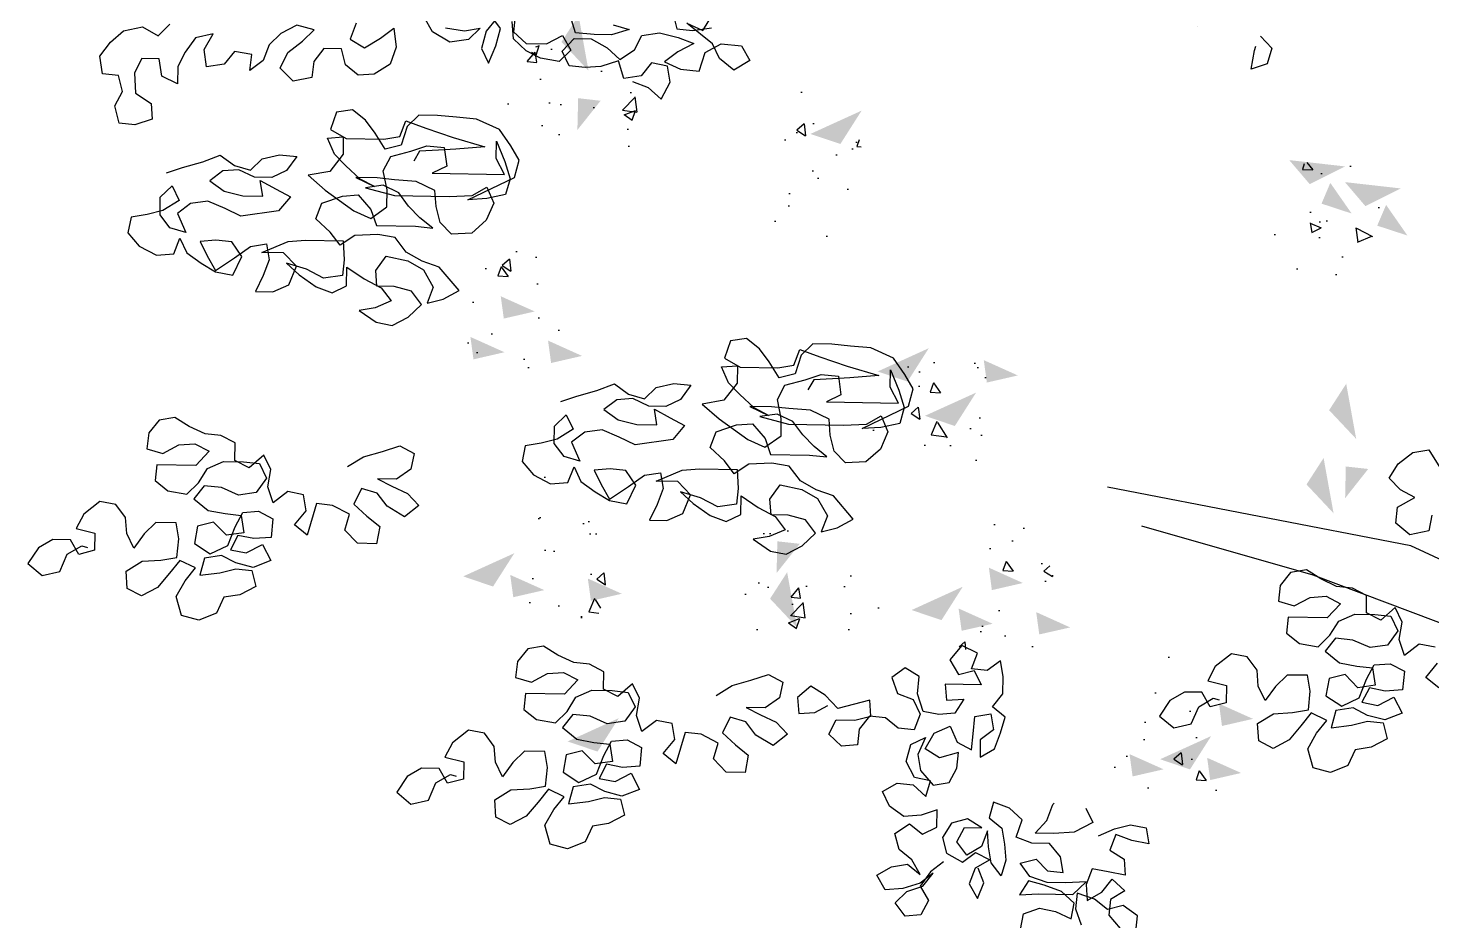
# Model space of a CAD drawing. Header units: metres. Extents: x 37 to 217, y 53 to 242.
# Drawn here: x 84.079 to 85.501, y 56.245 to 57.15 of the extents above; entities that cross this region are included whole.
import ezdxf

# ---------------------------------------------------------------- set-up
doc = ezdxf.new("R2010")
doc.units = ezdxf.units.M
doc.layers.add('DGPRO_Arboles existentes', color=7, linetype='Continuous')

# ---------------------------------------------------------------- blocks, each defined once
blk = doc.blocks.new('Senna corymbosa VISTA 250 gris')
h = blk.add_hatch()
h.set_pattern_fill('AR-CONC', color=252, scale=0.016296, angle=-104.211)
h.set_pattern_definition([(305.78903, (1482.70112, 901.62316), (-0.038607031, -0.110795984), [0.012221841, -0.134440254]), (250.78903, (1482.70112, 901.62316), (0.124375373, -0.008172759), [0.009777473, -0.107552204]), (356.240475, (1482.69791, 901.61393), (0.085768341, -0.118968742), [0.010386967, -0.114256635]), (301.97323, (1482.73272, 901.61516), (-0.068842273, -0.161971692), [0.01833276, -0.20166038]), (352.424666, (1482.72698, 901.60167), (0.116491425, -0.186619215), [0.01558046, -0.17138505]), (246.973194, (1482.73272, 901.61516), (0.116491425, -0.186619214), [0.01466621, -0.161328306]), (276.78903, (1482.72082, 901.60137), (-0.08748143, -0.078187291), [0.012221841, -0.134440254]), (221.78903, (1482.72082, 901.60137), (0.10481892, -0.067446433), [0.009777473, -0.107552204]), (327.240475, (1482.71353, 901.59485), (0.017337491, -0.145633723), [0.010386967, -0.114256635]), (293.28903, (1482.701124, 901.623165), (0.0521011552, -0.0152383306), [0, -0.1062485405, 0, -0.1091817824, 0, -0.107959598]), (263.28903, (1482.701124, 901.623165), (0.051781553, -0.057335834), [0, -0.062249912, 0, -0.103804172, 0, -0.041146866]), (223.28903, (1482.710045, 901.658392), (-0.0249185945, -0.083426213), [0, -0.040739471, 0, -0.12710715, 0, -0.16866141]), (213.28903, (1482.714046, 901.67419), (-0.007516679, -0.096131266), [0, -0.052961312, 0, -0.084412184, 0, -0.119774045])])
edge = h.paths.add_edge_path()
edge.add_spline(control_points=[(2186.5652, 1071.4879), (2186.5586, 1071.5039), (2186.597, 1071.5522), (2186.6392, 1071.6411), (2186.6818, 1071.5651), (2186.6965, 1071.5158), (2186.6788, 1071.4315), (2186.6158, 1071.4594), (2186.5713, 1071.4734), (2186.5652, 1071.4879)], knot_values=[0, 0, 0, 0, 0.08768, 0.181827, 0.244547, 0.317629, 0.40391, 0.455698, 0.535727, 0.535727, 0.535727, 0.535727], degree=3, periodic=0)
h = blk.add_hatch(color=252)
h.dxf.hatch_style = 1
h.paths.add_polyline_path([(2185.9859, 1071.4936), (2185.996, 1071.4376), (2185.9686, 1071.4668)])
h = blk.add_hatch()
h.set_pattern_fill('AR-CONC', color=252, scale=0.016296)
h.set_pattern_definition([(50, (1412.30209, 816.01066), (0.116883202, -0.010225955), [0.012221841, -0.134440254]), (355, (1412.30209, 816.01066), (-0.022610624, 0.122575639), [0.009777473, -0.107552204]), (100.451444, (1412.31183, 816.00981), (0.094272578, 0.112349682), [0.010386967, -0.114256635]), (46.1842, (1412.30209, 816.04325), (0.17391539, -0.026972672), [0.018332762, -0.20166038]), (96.635635, (1412.31658, 816.041), (0.152310533, 0.158740306), [0.01558046, -0.17138505]), (351.184164, (1412.30209, 816.04325), (0.152310533, 0.158740306), [0.01466621, -0.161328306]), (21, (1412.31838, 816.03511), (0.09727071, -0.065609923), [0.012221841, -0.134440254]), (326, (1412.31838, 816.03511), (0.039650152, 0.118168917), [0.009777473, -0.107552204]), (71.451445, (1412.32649, 816.02964), (0.136920861, 0.052558994), [0.010386967, -0.114256635]), (37.5, (1412.302087, 816.010663), (0.0019815443, 0.054247678), [0, -0.1062485405, 0, -0.1091817824, 0, -0.1079595983]), (7.5, (1412.302087, 816.010663), (0.0428692552, 0.064272498), [0, -0.062249912, 0, -0.1038041723, 0, -0.041146866]), (327.5, (1412.265747, 816.010663), (0.0869905748, -0.0036754942), [0, -0.040739471, 0, -0.1271071497, 0, -0.16866141]), (317.5, (1412.24945, 816.01066), (0.095034784, 0.016312896), [0, -0.052961312, 0, -0.084412184, 0, -0.119774045])])
edge = h.paths.add_edge_path()
edge.add_spline(control_points=[(2185.9654, 1071.4783), (2185.9825, 1071.4808), (2186.0199, 1071.4317), (2186.0957, 1071.369), (2186.0116, 1071.3464), (2185.9602, 1071.3442), (2185.8828, 1071.3821), (2185.9253, 1071.4363), (2185.9498, 1071.476), (2185.9654, 1071.4783)], knot_values=[0, 0, 0, 0, 0.08768, 0.181827, 0.244547, 0.317629, 0.40391, 0.455698, 0.535727, 0.535727, 0.535727, 0.535727], degree=3, periodic=0)
h = blk.add_hatch()
h.set_pattern_fill('AR-CONC', color=252, scale=0.016296, angle=-104.211)
h.set_pattern_definition([(305.78903, (1483.51817, 901.26598), (-0.038607031, -0.110795984), [0.012221841, -0.134440254]), (250.78903, (1483.51817, 901.26598), (0.124375373, -0.008172759), [0.009777473, -0.107552204]), (356.240475, (1483.51495, 901.25675), (0.085768341, -0.118968742), [0.010386967, -0.114256635]), (301.97323, (1483.54976, 901.25798), (-0.068842273, -0.161971692), [0.01833276, -0.20166038]), (352.424666, (1483.54402, 901.24448), (0.116491425, -0.186619215), [0.01558046, -0.17138505]), (246.973194, (1483.54976, 901.25798), (0.116491425, -0.186619214), [0.01466621, -0.161328306]), (276.78903, (1483.53786, 901.24419), (-0.08748143, -0.078187291), [0.012221841, -0.134440254]), (221.78903, (1483.53786, 901.24419), (0.10481892, -0.067446433), [0.009777473, -0.107552204]), (327.240475, (1483.53057, 901.23767), (0.017337491, -0.145633723), [0.010386967, -0.114256635]), (293.28903, (1483.518167, 901.265983), (0.0521011552, -0.0152383306), [0, -0.1062485405, 0, -0.1091817824, 0, -0.107959598]), (263.28903, (1483.51817, 901.265983), (0.051781553, -0.057335834), [0, -0.062249912, 0, -0.103804172, 0, -0.041146866]), (223.28903, (1483.52709, 901.30121), (-0.0249185945, -0.083426213), [0, -0.040739471, 0, -0.12710715, 0, -0.16866141]), (213.28903, (1483.53109, 901.31701), (-0.007516679, -0.096131266), [0, -0.052961312, 0, -0.084412184, 0, -0.119774045])])
edge = h.paths.add_edge_path()
edge.add_spline(control_points=[(2186.15, 1071.3064), (2186.1433, 1071.3224), (2186.1818, 1071.3706), (2186.224, 1071.4595), (2186.2666, 1071.3836), (2186.2812, 1071.3343), (2186.2635, 1071.25), (2186.2005, 1071.2779), (2186.156, 1071.2918), (2186.15, 1071.3064)], knot_values=[0, 0, 0, 0, 0.08768, 0.181827, 0.244547, 0.317629, 0.40391, 0.455698, 0.535727, 0.535727, 0.535727, 0.535727], degree=3, periodic=0)
h = blk.add_hatch(color=252)
h.dxf.hatch_style = 1
h.paths.add_polyline_path([(2186.0082, 1071.4072), (2185.9847, 1071.3776), (2185.9855, 1071.4098)])
h = blk.add_hatch(color=252)
h.dxf.hatch_style = 1
h.paths.add_polyline_path([(2186.2207, 1071.3736), (2186.2725, 1071.3972), (2186.251, 1071.3634)])
h = blk.add_hatch()
h.set_pattern_fill('AR-CONC', color=252, scale=0.016296, angle=-73.319)
h.set_pattern_definition([(336.681047, (1445.875, 892.51023), (0.02375496, -0.11489976), [0.012221841, -0.134440254]), (281.681047, (1445.875, 892.51023), (0.110927113, 0.056843672), [0.009777473, -0.107552204]), (27.132491, (1445.87698, 892.50065), (0.134682072, -0.058056088), [0.010386967, -0.114256635]), (332.865247, (1445.90622, 892.51958), (0.024083715, -0.17433893), [0.01833276, -0.20166038]), (23.316682, (1445.90823, 892.50506), (0.19577989, -0.100335527), [0.01558046, -0.17138505]), (277.86521, (1445.90622, 892.51958), (0.19577989, -0.100335527), [0.01466621, -0.161328306]), (307.681047, (1445.90309, 892.501635), (-0.034927953, -0.112010228), [0.012221841, -0.134440254]), (252.681047, (1445.9031, 892.50163), (0.124577398, -0.004061936), [0.009777473, -0.107552204]), (358.132491, (1445.90018, 892.4923), (0.089649445, -0.116072163), [0.010386967, -0.114256635]), (324.1810466, (1445.875, 892.51023), (0.05253359, 0.013673296), [0, -0.1062485405, 0, -0.1091817824, 0, -0.1079595983]), (294.181047, (1445.875, 892.51023), (0.0738730985, -0.022616197), [0, -0.062249912, 0, -0.103804172, 0, -0.041146866]), (254.1810466, (1445.86457, 892.54504), (0.0214492725, -0.0843848213), [0, -0.040739471, 0, -0.12710715, 0, -0.16866141]), (244.181047, (1445.85989, 892.56065), (0.042905541, -0.08635297), [0, -0.052961312, 0, -0.084412184, 0, -0.119774045])])
edge = h.paths.add_edge_path()
edge.add_spline(control_points=[(2186.6667, 1071.3034), (2186.6692, 1071.3205), (2186.727, 1071.3422), (2186.8088, 1071.3968), (2186.8064, 1071.3098), (2186.7937, 1071.26), (2186.7352, 1071.1967), (2186.6954, 1071.253), (2186.6644, 1071.2878), (2186.6667, 1071.3034)], knot_values=[0, 0, 0, 0, 0.08768, 0.181827, 0.244547, 0.317629, 0.40391, 0.455698, 0.535727, 0.535727, 0.535727, 0.535727], degree=3, periodic=0)
h = blk.add_hatch(color=252)
h.dxf.hatch_style = 1
h.paths.add_polyline_path([(2186.7055, 1071.3471), (2186.762, 1071.3407), (2186.7262, 1071.3228)])
h = blk.add_hatch(color=252)
h.dxf.hatch_style = 1
h.paths.add_polyline_path([(2186.7471, 1071.324), (2186.7687, 1071.293), (2186.7382, 1071.303)])
h = blk.add_hatch(color=252)
h.dxf.hatch_style = 1
h.paths.add_polyline_path([(2186.7619, 1071.3248), (2186.8185, 1071.3184), (2186.7826, 1071.3005)])
h = blk.add_hatch()
h.set_pattern_fill('AR-CONC', color=252, scale=0.016296, angle=-104.211)
h.set_pattern_definition([(305.78903, (1484.11104, 900.9588), (-0.038607031, -0.110795984), [0.012221841, -0.134440254]), (250.78903, (1484.11104, 900.9588), (0.124375373, -0.008172759), [0.009777473, -0.107552204]), (356.240475, (1484.10783, 900.94957), (0.085768341, -0.118968742), [0.010386967, -0.114256635]), (301.97323, (1484.14264, 900.9508), (-0.068842273, -0.161971692), [0.01833276, -0.20166038]), (352.424666, (1484.1369, 900.9373), (0.116491425, -0.186619215), [0.01558046, -0.17138505]), (246.973194, (1484.14264, 900.9508), (0.116491425, -0.186619214), [0.01466621, -0.161328306]), (276.78903, (1484.13074, 900.93701), (-0.08748143, -0.078187291), [0.012221841, -0.134440254]), (221.78903, (1484.13074, 900.93701), (0.10481892, -0.067446433), [0.009777473, -0.107552204]), (327.240475, (1484.12345, 900.93049), (0.017337491, -0.145633723), [0.010386967, -0.114256635]), (293.28903, (1484.111045, 900.958805), (0.0521011552, -0.0152383306), [0, -0.1062485405, 0, -0.1091817824, 0, -0.107959598]), (263.28903, (1484.111045, 900.958805), (0.051781553, -0.057335834), [0, -0.062249912, 0, -0.103804172, 0, -0.041146866]), (223.28903, (1484.119966, 900.99403), (-0.0249185945, -0.083426213), [0, -0.040739471, 0, -0.12710715, 0, -0.16866141]), (213.28903, (1484.12397, 901.00983), (-0.007516679, -0.096131266), [0, -0.052961312, 0, -0.084412184, 0, -0.119774045])])
edge = h.paths.add_edge_path()
edge.add_spline(control_points=[(2185.8486, 1071.1503), (2185.842, 1071.1662), (2185.8804, 1071.2145), (2185.9226, 1071.3034), (2185.9652, 1071.2274), (2185.9799, 1071.1782), (2185.9622, 1071.0938), (2185.8992, 1071.1217), (2185.8547, 1071.1357), (2185.8486, 1071.1503)], knot_values=[0, 0, 0, 0, 0.08768, 0.181827, 0.244547, 0.317629, 0.40391, 0.455698, 0.535727, 0.535727, 0.535727, 0.535727], degree=3, periodic=0)
h = blk.add_hatch(color=252)
h.dxf.hatch_style = 1
h.paths.add_polyline_path([(2186.8036, 1071.3017), (2186.8252, 1071.2707), (2186.7946, 1071.2807)])
h = blk.add_hatch()
h.set_pattern_fill('AR-CONC', color=252, scale=0.016296, angle=-104.211)
h.set_pattern_definition([(305.78903, (1483.26646, 900.812), (-0.038607031, -0.110795984), [0.012221841, -0.134440254]), (250.78903, (1483.26646, 900.812), (0.124375373, -0.008172759), [0.009777473, -0.107552204]), (356.240475, (1483.26325, 900.80277), (0.085768341, -0.118968742), [0.010386967, -0.114256635]), (301.97323, (1483.29806, 900.804), (-0.068842273, -0.161971692), [0.01833276, -0.20166038]), (352.424666, (1483.29232, 900.7905), (0.116491425, -0.186619215), [0.01558046, -0.17138505]), (246.973194, (1483.29806, 900.804), (0.116491425, -0.186619214), [0.01466621, -0.161328306]), (276.78903, (1483.28616, 900.7902), (-0.08748143, -0.078187291), [0.012221841, -0.134440254]), (221.78903, (1483.28616, 900.7902), (0.10481892, -0.067446433), [0.009777473, -0.107552204]), (327.240475, (1483.27887, 900.78369), (0.017337491, -0.145633723), [0.010386967, -0.114256635]), (293.28903, (1483.266462, 900.812), (0.0521011552, -0.0152383306), [0, -0.1062485405, 0, -0.1091817824, 0, -0.107959598]), (263.28903, (1483.26646, 900.812), (0.051781553, -0.057335834), [0, -0.062249912, 0, -0.103804172, 0, -0.041146866]), (223.28903, (1483.275384, 900.84723), (-0.0249185945, -0.083426213), [0, -0.040739471, 0, -0.12710715, 0, -0.16866141]), (213.28903, (1483.279384, 900.86303), (-0.007516679, -0.096131266), [0, -0.052961312, 0, -0.084412184, 0, -0.119774045])])
edge = h.paths.add_edge_path()
edge.add_spline(control_points=[(2186.2779, 1071.0757), (2186.2713, 1071.0916), (2186.3097, 1071.1399), (2186.3519, 1071.2288), (2186.3945, 1071.1528), (2186.4091, 1071.1036), (2186.3915, 1071.0192), (2186.3284, 1071.0471), (2186.284, 1071.0611), (2186.2779, 1071.0757)], knot_values=[0, 0, 0, 0, 0.08768, 0.181827, 0.244547, 0.317629, 0.40391, 0.455698, 0.535727, 0.535727, 0.535727, 0.535727], degree=3, periodic=0)
h = blk.add_hatch(color=252)
h.dxf.hatch_style = 1
h.paths.add_polyline_path([(2185.9071, 1071.2092), (2185.9415, 1071.1938), (2185.9102, 1071.1866)])
h = blk.add_hatch(color=252)
h.dxf.hatch_style = 1
h.paths.add_polyline_path([(2185.8764, 1071.168), (2185.9109, 1071.1525), (2185.8795, 1071.1453)])
h = blk.add_hatch(color=252)
h.dxf.hatch_style = 1
h.paths.add_polyline_path([(2185.955, 1071.1643), (2185.9894, 1071.1488), (2185.9581, 1071.1416)])
h = blk.add_hatch(color=252)
h.dxf.hatch_style = 1
h.paths.add_polyline_path([(2186.2887, 1071.133), (2186.3405, 1071.1566), (2186.319, 1071.1228)])
h = blk.add_hatch(color=252)
h.dxf.hatch_style = 1
h.paths.add_polyline_path([(2186.3962, 1071.1445), (2186.4307, 1071.129), (2186.3993, 1071.1218)])
h = blk.add_hatch(color=252)
h.dxf.hatch_style = 1
h.paths.add_polyline_path([(2186.7632, 1071.1206), (2186.7733, 1071.0647), (2186.7459, 1071.0938)])
h = blk.add_hatch(color=252)
h.dxf.hatch_style = 1
h.paths.add_polyline_path([(2186.3366, 1071.0881), (2186.3884, 1071.1116), (2186.3669, 1071.0778)])
h = blk.add_hatch()
h.set_pattern_fill('AR-CONC', color=252, scale=0.016296, angle=-104.211)
h.set_pattern_definition([(305.78903, (1484.031805, 900.48479), (-0.038607031, -0.110795984), [0.012221841, -0.134440254]), (250.78903, (1484.0318, 900.48479), (0.124375373, -0.008172759), [0.009777473, -0.107552204]), (356.240475, (1484.02859, 900.47556), (0.085768341, -0.118968742), [0.010386967, -0.114256635]), (301.97323, (1484.0634, 900.47679), (-0.068842273, -0.161971692), [0.01833276, -0.20166038]), (352.424666, (1484.05766, 900.4633), (0.116491425, -0.186619215), [0.01558046, -0.17138505]), (246.973194, (1484.0634, 900.47679), (0.116491425, -0.186619214), [0.01466621, -0.161328306]), (276.78903, (1484.0515, 900.46299), (-0.08748143, -0.078187291), [0.012221841, -0.134440254]), (221.78903, (1484.0515, 900.46299), (0.10481892, -0.067446433), [0.009777473, -0.107552204]), (327.240475, (1484.04421, 900.45648), (0.017337491, -0.145633723), [0.010386967, -0.114256635]), (293.28903, (1484.031805, 900.48479), (0.0521011552, -0.0152383306), [0, -0.1062485405, 0, -0.1091817824, 0, -0.107959598]), (263.28903, (1484.031805, 900.48479), (0.051781553, -0.057335834), [0, -0.062249912, 0, -0.103804172, 0, -0.041146866]), (223.28903, (1484.040726, 900.52002), (-0.0249185945, -0.083426213), [0, -0.040739471, 0, -0.12710715, 0, -0.16866141]), (213.28903, (1484.04473, 900.53582), (-0.007516679, -0.096131266), [0, -0.052961312, 0, -0.084412184, 0, -0.119774045])])
edge = h.paths.add_edge_path()
edge.add_spline(control_points=[(2185.8889, 1070.9093), (2185.8823, 1070.9253), (2185.9207, 1070.9736), (2185.9629, 1071.0625), (2186.0055, 1070.9865), (2186.0202, 1070.9373), (2186.0025, 1070.8529), (2185.9395, 1070.8808), (2185.895, 1070.8948), (2185.8889, 1070.9093)], knot_values=[0, 0, 0, 0, 0.08768, 0.181827, 0.244547, 0.317629, 0.40391, 0.455698, 0.535727, 0.535727, 0.535727, 0.535727], degree=3, periodic=0)
h = blk.add_hatch(color=252)
h.dxf.hatch_style = 1
h.paths.add_polyline_path([(2186.7403, 1071.0454), (2186.7504, 1070.9894), (2186.723, 1071.0186)])
h = blk.add_hatch(color=252)
h.dxf.hatch_style = 1
h.paths.add_polyline_path([(2186.7855, 1071.0343), (2186.7621, 1071.0047), (2186.7628, 1071.0368)])
h = blk.add_hatch()
h.set_pattern_fill('AR-CONC', color=252, scale=0.016296, angle=-104.211)
h.set_pattern_definition([(305.78903, (1483.13852, 900.41783), (-0.038607031, -0.110795984), [0.012221841, -0.134440254]), (250.78903, (1483.13852, 900.41783), (0.124375373, -0.008172759), [0.009777473, -0.107552204]), (356.240475, (1483.1353, 900.4086), (0.085768341, -0.118968742), [0.010386967, -0.114256635]), (301.97323, (1483.17012, 900.40983), (-0.068842273, -0.161971692), [0.01833276, -0.20166038]), (352.424666, (1483.16438, 900.39633), (0.116491425, -0.186619215), [0.01558046, -0.17138505]), (246.973194, (1483.17012, 900.40983), (0.116491425, -0.186619214), [0.01466621, -0.161328306]), (276.78903, (1483.15822, 900.39603), (-0.08748143, -0.078187291), [0.012221841, -0.134440254]), (221.78903, (1483.15822, 900.39603), (0.10481892, -0.067446433), [0.009777473, -0.107552204]), (327.240475, (1483.15093, 900.38952), (0.017337491, -0.145633723), [0.010386967, -0.114256635]), (293.28903, (1483.138523, 900.417832), (0.0521011552, -0.0152383306), [0, -0.1062485405, 0, -0.1091817824, 0, -0.107959598]), (263.28903, (1483.13852, 900.41783), (0.051781553, -0.057335834), [0, -0.062249912, 0, -0.103804172, 0, -0.041146866]), (223.28903, (1483.147444, 900.45306), (-0.0249185945, -0.083426213), [0, -0.040739471, 0, -0.12710715, 0, -0.16866141]), (213.28903, (1483.151444, 900.46886), (-0.007516679, -0.096131266), [0, -0.052961312, 0, -0.084412184, 0, -0.119774045])])
edge = h.paths.add_edge_path()
edge.add_spline(control_points=[(2186.3429, 1070.8753), (2186.3363, 1070.8913), (2186.3747, 1070.9396), (2186.4169, 1071.0285), (2186.4595, 1070.9525), (2186.4742, 1070.9032), (2186.4565, 1070.8189), (2186.3935, 1070.8468), (2186.349, 1070.8607), (2186.3429, 1070.8753)], knot_values=[0, 0, 0, 0, 0.08768, 0.181827, 0.244547, 0.317629, 0.40391, 0.455698, 0.535727, 0.535727, 0.535727, 0.535727], degree=3, periodic=0)
h = blk.add_hatch()
h.set_pattern_fill('AR-CONC', color=252, scale=0.016296)
h.set_pattern_definition([(50, (1411.84142, 815.04936), (0.116883202, -0.010225955), [0.012221841, -0.134440254]), (355, (1411.84142, 815.04936), (-0.022610624, 0.122575639), [0.009777473, -0.107552204]), (100.451444, (1411.85116, 815.04851), (0.094272578, 0.112349682), [0.010386967, -0.114256635]), (46.1842, (1411.84142, 815.08195), (0.17391539, -0.026972672), [0.018332762, -0.20166038]), (96.635635, (1411.85591, 815.0797), (0.152310533, 0.158740306), [0.01558046, -0.17138505]), (351.184164, (1411.84142, 815.08195), (0.152310533, 0.158740306), [0.01466621, -0.161328306]), (21, (1411.857715, 815.0738), (0.09727071, -0.065609923), [0.012221841, -0.134440254]), (326, (1411.85771, 815.0738), (0.039650152, 0.118168917), [0.009777473, -0.107552204]), (71.451445, (1411.86582, 815.06834), (0.136920861, 0.052558994), [0.010386967, -0.114256635]), (37.5, (1411.84142, 815.04936), (0.0019815443, 0.054247678), [0, -0.1062485405, 0, -0.1091817824, 0, -0.1079595983]), (7.5, (1411.84142, 815.04936), (0.0428692552, 0.064272498), [0, -0.062249912, 0, -0.1038041723, 0, -0.041146866]), (327.5, (1411.80508, 815.04936), (0.0869905748, -0.0036754942), [0, -0.040739471, 0, -0.1271071497, 0, -0.16866141]), (317.5, (1411.78878, 815.04936), (0.095034784, 0.016312896), [0, -0.052961312, 0, -0.084412184, 0, -0.119774045])])
edge = h.paths.add_edge_path()
edge.add_spline(control_points=[(2186.1995, 1070.9897), (2186.2166, 1070.9922), (2186.254, 1070.9432), (2186.3298, 1070.8804), (2186.2457, 1070.8578), (2186.1944, 1070.8557), (2186.1169, 1070.8935), (2186.1595, 1070.9477), (2186.1839, 1070.9874), (2186.1995, 1070.9897)], knot_values=[0, 0, 0, 0, 0.08768, 0.181827, 0.244547, 0.317629, 0.40391, 0.455698, 0.535727, 0.535727, 0.535727, 0.535727], degree=3, periodic=0)
h = blk.add_hatch(color=252)
h.dxf.hatch_style = 1
h.paths.add_polyline_path([(2186.2099, 1070.9585), (2186.1864, 1070.9289), (2186.1872, 1070.961)])
h = blk.add_hatch(color=252)
h.dxf.hatch_style = 1
h.paths.add_polyline_path([(2185.8691, 1070.9255), (2185.9209, 1070.949), (2185.8993, 1070.9152)])
h = blk.add_hatch(color=252)
h.dxf.hatch_style = 1
h.paths.add_polyline_path([(2186.4014, 1070.9343), (2186.4358, 1070.9188), (2186.4044, 1070.9116)])
h = blk.add_hatch(color=252)
h.dxf.hatch_style = 1
h.paths.add_polyline_path([(2185.9167, 1070.927), (2185.9512, 1070.9116), (2185.9198, 1070.9044)])
h = blk.add_hatch(color=252)
h.dxf.hatch_style = 1
h.paths.add_polyline_path([(2185.9953, 1070.9233), (2186.0297, 1070.9079), (2185.9984, 1070.9007)])
h = blk.add_hatch(color=252)
h.dxf.hatch_style = 1
h.paths.add_polyline_path([(2186.1971, 1070.9297), (2186.2072, 1070.8738), (2186.1798, 1070.9029)])
h = blk.add_hatch(color=252)
h.dxf.hatch_style = 1
h.paths.add_polyline_path([(2186.3231, 1070.8914), (2186.3749, 1070.915), (2186.3534, 1070.8812)])
h = blk.add_hatch(color=252)
h.dxf.hatch_style = 1
h.paths.add_polyline_path([(2186.3707, 1070.893), (2186.4052, 1070.8775), (2186.3738, 1070.8704)])
h = blk.add_hatch(color=252)
h.dxf.hatch_style = 1
h.paths.add_polyline_path([(2186.4493, 1070.8893), (2186.4837, 1070.8738), (2186.4524, 1070.8667)])
h = blk.add_hatch()
h.set_pattern_fill('AR-CONC', color=252, scale=0.016296, angle=-104.211)
h.set_pattern_definition([(305.78903, (1482.79796, 900.12768), (-0.038607031, -0.110795984), [0.012221841, -0.134440254]), (250.78903, (1482.79796, 900.12768), (0.124375373, -0.008172759), [0.009777473, -0.107552204]), (356.240475, (1482.79474, 900.11844), (0.085768341, -0.118968742), [0.010386967, -0.114256635]), (301.97323, (1482.82955, 900.11967), (-0.068842273, -0.161971692), [0.01833276, -0.20166038]), (352.424666, (1482.82382, 900.10618), (0.116491425, -0.186619215), [0.01558046, -0.17138505]), (246.973194, (1482.82955, 900.11967), (0.116491425, -0.186619214), [0.01466621, -0.161328306]), (276.78903, (1482.81765, 900.10588), (-0.08748143, -0.078187291), [0.012221841, -0.134440254]), (221.78903, (1482.81765, 900.10588), (0.10481892, -0.067446433), [0.009777473, -0.107552204]), (327.240475, (1482.81036, 900.09936), (0.017337491, -0.145633723), [0.010386967, -0.114256635]), (293.28903, (1482.79796, 900.127676), (0.0521011552, -0.0152383306), [0, -0.1062485405, 0, -0.1091817824, 0, -0.107959598]), (263.28903, (1482.79796, 900.127676), (0.051781553, -0.057335834), [0, -0.062249912, 0, -0.103804172, 0, -0.041146866]), (223.28903, (1482.80688, 900.162903), (-0.0249185945, -0.083426213), [0, -0.040739471, 0, -0.12710715, 0, -0.16866141]), (213.28903, (1482.81088, 900.1787), (-0.007516679, -0.096131266), [0, -0.052961312, 0, -0.084412184, 0, -0.119774045])])
edge = h.paths.add_edge_path()
edge.add_spline(control_points=[(2186.516, 1070.7278), (2186.5094, 1070.7438), (2186.5478, 1070.7921), (2186.59, 1070.881), (2186.6326, 1070.805), (2186.6473, 1070.7558), (2186.6296, 1070.6714), (2186.5666, 1070.6993), (2186.5221, 1070.7133), (2186.516, 1070.7278)], knot_values=[0, 0, 0, 0, 0.08768, 0.181827, 0.244547, 0.317629, 0.40391, 0.455698, 0.535727, 0.535727, 0.535727, 0.535727], degree=3, periodic=0)
h = blk.add_hatch(color=252)
h.dxf.hatch_style = 1
h.paths.add_polyline_path([(2186.6344, 1070.7966), (2186.6688, 1070.7812), (2186.6374, 1070.774)])
h = blk.add_hatch(color=252)
h.dxf.hatch_style = 1
h.paths.add_polyline_path([(2185.9748, 1070.7583), (2186.0266, 1070.7819), (2186.0051, 1070.7481)])
h = blk.add_hatch(color=252)
h.dxf.hatch_style = 1
h.paths.add_polyline_path([(2186.5748, 1070.7403), (2186.6265, 1070.7638), (2186.605, 1070.73)])
h = blk.add_hatch(color=252)
h.dxf.hatch_style = 1
h.paths.add_polyline_path([(2186.5438, 1070.7455), (2186.5783, 1070.7301), (2186.5469, 1070.7229)])
h = blk.add_hatch(color=252)
h.dxf.hatch_style = 1
h.paths.add_polyline_path([(2186.6224, 1070.7418), (2186.6568, 1070.7264), (2186.6255, 1070.7192)])
at = {"color": 252, "lineweight": -2}
for points in [[(2186.0405, 1071.4268), (2186.0565, 1071.4207), (2186.0694, 1071.4087), (2186.0785, 1071.4261), (2186.0759, 1071.4423), (2186.0598, 1071.4455), (2186.0494, 1071.4325), (2186.0318, 1071.4299), (2186.0262, 1071.4475), (2186.0086, 1071.442), (2185.9925, 1071.4408), (2185.9764, 1071.4425), (2185.9694, 1071.4573), (2185.9813, 1071.4702), (2185.9988, 1071.4699), (2186.0148, 1071.4609), (2186.0277, 1071.4489), (2186.0425, 1071.4589), (2186.0501, 1071.4734), (2186.0677, 1071.476), (2186.0866, 1071.4713), (2186.1026, 1071.4652), (2186.0863, 1071.4567), (2186.073, 1071.4467), (2186.089, 1071.4391), (2186.1079, 1071.4373), (2186.1141, 1071.4562), (2186.1304, 1071.4647), (2186.1508, 1071.4629), (2186.1593, 1071.4481), (2186.1431, 1071.4382), (2186.1286, 1071.4501), (2186.1216, 1071.4649), (2186.0956, 1071.4858), (2186.1116, 1071.4782), (2186.1206, 1071.4927)], [(2186.0812, 1071.4963), (2186.0853, 1071.4801), (2186.1013, 1071.4784), (2186.1204, 1071.481)], [(2186.021, 1071.4842), (2186.037, 1071.4795), (2186.0194, 1071.4739), (2186.0018, 1071.4742), (2185.9828, 1071.476), (2185.9773, 1071.4937)], [(2185.9217, 1071.4932), (2185.92, 1071.4771), (2185.9329, 1071.4652), (2185.9534, 1071.4648), (2185.9696, 1071.4733), (2185.9782, 1071.4586), (2185.9663, 1071.4471), (2185.9473, 1071.4503), (2185.9328, 1071.4579), (2185.9199, 1071.4698), (2185.9187, 1071.4874)], [(2185.9027, 1071.4906), (2185.8922, 1071.4776), (2185.8875, 1071.4601), (2185.8946, 1071.4454), (2185.9022, 1071.4628), (2185.9069, 1071.4803), (2185.8969, 1071.4936)], [(2185.8513, 1071.4812), (2185.8703, 1071.478), (2185.8864, 1071.4806), (2185.8745, 1071.4691), (2185.8555, 1071.4665), (2185.8381, 1071.4771), (2185.8296, 1071.4918)], [(2185.7607, 1071.4857), (2185.7546, 1071.4697), (2185.7691, 1071.4607), (2185.7853, 1071.4707), (2185.7987, 1071.4807), (2185.8013, 1071.4616), (2185.7951, 1071.4442), (2185.7789, 1071.4342), (2185.7627, 1071.433), (2185.7498, 1071.4435), (2185.7457, 1071.4597), (2185.7281, 1071.46), (2185.7177, 1071.447), (2185.7159, 1071.4309), (2185.6968, 1071.4269), (2185.6839, 1071.4402), (2185.6915, 1071.4562), (2185.7063, 1071.4676), (2185.7182, 1071.4791), (2185.7007, 1071.4838), (2185.6845, 1071.4753), (2185.6726, 1071.4638), (2185.6665, 1071.4479), (2185.6531, 1071.4379), (2185.6549, 1071.4539), (2185.6374, 1071.4571), (2185.6269, 1071.4442), (2185.6093, 1071.4415), (2185.6067, 1071.4591), (2185.6158, 1071.4751), (2185.5981, 1071.471), (2185.5877, 1071.4565), (2185.5801, 1071.442), (2185.5798, 1071.4245), (2185.5638, 1071.4321), (2185.5612, 1071.4497), (2185.5437, 1071.45), (2185.5361, 1071.4355), (2185.5372, 1071.415), (2185.5531, 1071.4045), (2185.5543, 1071.3884), (2185.5367, 1071.3828), (2185.5206, 1071.3846), (2185.5165, 1071.4022), (2185.5241, 1071.4167), (2185.52, 1071.4328), (2185.5039, 1071.4346), (2185.5013, 1071.4522), (2185.5118, 1071.4666), (2185.5251, 1071.4781), (2185.5442, 1071.4821), (2185.5602, 1071.4731), (2185.5721, 1071.4846)], [(2185.5687, 1071.3341), (2185.5849, 1071.3397), (2185.6055, 1071.3452), (2185.6231, 1071.3522), (2185.6376, 1071.3417), (2185.6536, 1071.337), (2185.6655, 1071.3485), (2185.6831, 1071.3526), (2185.7006, 1071.3509), (2185.6901, 1071.3364), (2185.6754, 1071.3294), (2185.6578, 1071.3297), (2185.6419, 1071.3372), (2185.6258, 1071.3361), (2185.6124, 1071.3261), (2185.6269, 1071.3156), (2185.6458, 1071.3109), (2185.6663, 1071.3105), (2185.6636, 1071.3266), (2185.6796, 1071.3176), (2185.6941, 1071.31), (2185.6821, 1071.2956), (2185.644, 1071.2904), (2185.628, 1071.298), (2185.6106, 1071.3056), (2185.593, 1071.303), (2185.5797, 1071.293), (2185.5881, 1071.2738), (2185.5721, 1071.2785), (2185.5621, 1071.2918), (2185.5624, 1071.3094), (2185.5743, 1071.3209), (2185.5814, 1071.3061), (2185.5651, 1071.2962), (2185.549, 1071.2921), (2185.5328, 1071.2894), (2185.5296, 1071.2734), (2185.5411, 1071.26), (2185.5585, 1071.2509), (2185.5761, 1071.2521), (2185.5822, 1071.2681), (2185.5893, 1071.2533), (2185.6037, 1071.2428), (2185.6182, 1071.2338), (2185.6357, 1071.2306), (2185.6448, 1071.2495), (2185.6348, 1071.2642), (2185.6187, 1071.266), (2185.6026, 1071.2648), (2185.6097, 1071.2501), (2185.6182, 1071.2353), (2185.6374, 1071.2481), (2185.6537, 1071.2595), (2185.6698, 1071.2622), (2185.6725, 1071.246), (2185.6664, 1071.2301), (2185.6588, 1071.2141), (2185.6763, 1071.2138), (2185.6925, 1071.2208), (2185.7002, 1071.2397), (2185.6872, 1071.2531), (2185.6653, 1071.2535), (2185.6918, 1071.2647), (2185.7094, 1071.2659), (2185.7474, 1071.2652), (2185.7485, 1071.2462), (2185.7468, 1071.2301), (2185.7277, 1071.2275), (2185.7103, 1071.2366), (2185.69, 1071.2428), (2185.7029, 1071.2309), (2185.7203, 1071.2189), (2185.7363, 1071.2128), (2185.751, 1071.2198), (2185.7513, 1071.2388), (2185.7687, 1071.2268), (2185.7861, 1071.2178), (2185.7961, 1071.2044), (2185.7799, 1071.1974), (2185.7637, 1071.1948), (2185.7811, 1071.1828), (2185.7971, 1071.1796), (2185.8133, 1071.188), (2185.8267, 1071.201), (2185.8167, 1071.2143), (2185.7992, 1071.219), (2185.7817, 1071.2193), (2185.7805, 1071.2354), (2185.791, 1071.2499), (2185.8129, 1071.2451), (2185.8288, 1071.236), (2185.8387, 1071.2183), (2185.8326, 1071.2023), (2185.8488, 1071.2064), (2185.865, 1071.2149), (2185.8449, 1071.2387), (2185.8275, 1071.2448), (2185.8115, 1071.2539), (2185.8001, 1071.2687), (2185.7826, 1071.2719), (2185.7592, 1071.2709), (2185.7444, 1071.2609), (2185.7344, 1071.2742), (2185.72, 1071.2876), (2185.7261, 1071.3036), (2185.7467, 1071.3106), (2185.7628, 1071.3118), (2185.7757, 1071.2969), (2185.7813, 1071.2807), (2185.8208, 1071.2801), (2185.8383, 1071.2783), (2185.8253, 1071.2887), (2185.8138, 1071.3006), (2185.8038, 1071.314), (2185.7879, 1071.3216), (2185.7703, 1071.3189), (2185.7994, 1071.3111), (2185.8549, 1071.3102), (2185.8783, 1071.3112), (2185.8931, 1071.3198), (2185.9001, 1071.3035), (2185.8925, 1071.2861), (2185.8777, 1071.2732), (2185.8572, 1071.2721), (2185.8457, 1071.284), (2185.8416, 1071.3002), (2185.8404, 1071.3163), (2185.8216, 1071.3254), (2185.7996, 1071.3272), (2185.7821, 1071.329), (2185.7602, 1071.3294), (2185.7791, 1071.3203), (2185.7646, 1071.3278), (2185.7502, 1071.3412), (2185.7387, 1071.3531), (2185.7316, 1071.3693), (2185.7477, 1071.3705), (2185.7474, 1071.353), (2185.734, 1071.3357), (2185.712, 1071.3317), (2185.7293, 1071.3167), (2185.7582, 1071.2958), (2185.7756, 1071.2881), (2185.7919, 1071.2996), (2185.7922, 1071.3171), (2185.7881, 1071.3362), (2185.7957, 1071.3507), (2185.8162, 1071.3562), (2185.8324, 1071.3617), (2185.8499, 1071.36), (2185.8525, 1071.3409), (2185.8378, 1071.3339), (2185.9109, 1071.3326), (2185.9024, 1071.3488), (2185.9027, 1071.3664), (2185.9111, 1071.3458), (2185.9167, 1071.3281), (2185.912, 1071.3121), (2185.8929, 1071.3081), (2185.8739, 1071.3069), (2185.9211, 1071.3295), (2185.9258, 1071.347), (2185.9172, 1071.3617), (2185.9058, 1071.378), (2185.8826, 1071.3887), (2185.8622, 1071.3905), (2185.8432, 1071.3923), (2185.8242, 1071.3926), (2185.8123, 1071.3811), (2185.8061, 1071.3622), (2185.7899, 1071.3581), (2185.78, 1071.3744), (2185.77, 1071.3877), (2185.757, 1071.3981), (2185.7409, 1071.3955), (2185.7347, 1071.3781), (2185.7506, 1071.369), (2185.7887, 1071.3684), (2185.8048, 1071.371), (2185.8109, 1071.387), (2185.8313, 1071.3793), (2185.8589, 1071.3701), (2185.8909, 1071.3607), (2185.8616, 1071.3583), (2185.844, 1071.3572), (2185.825, 1071.356), (2185.819, 1071.3459)], [(2185.9678, 1071.1025), (2185.984, 1071.1081), (2186.0045, 1071.1136), (2186.0222, 1071.1206), (2186.0366, 1071.1101), (2186.0526, 1071.1054), (2186.0645, 1071.1169), (2186.0822, 1071.121), (2186.0997, 1071.1192), (2186.0892, 1071.1048), (2186.0744, 1071.0977), (2186.0569, 1071.098), (2186.0409, 1071.1056), (2186.0248, 1071.1044), (2186.0115, 1071.0944), (2186.0259, 1071.0839), (2186.0449, 1071.0792), (2186.0653, 1071.0789), (2186.0627, 1071.095), (2186.0786, 1071.086), (2186.0931, 1071.0784), (2186.0812, 1071.064), (2186.0431, 1071.0588), (2186.0271, 1071.0664), (2186.0097, 1071.074), (2185.9921, 1071.0714), (2185.9788, 1071.0613), (2185.9872, 1071.0422), (2185.9712, 1071.0469), (2185.9612, 1071.0602), (2185.9615, 1071.0777), (2185.9734, 1071.0892), (2185.9804, 1071.0745), (2185.9642, 1071.0645), (2185.948, 1071.0604), (2185.9319, 1071.0578), (2185.9287, 1071.0417), (2185.9402, 1071.0284), (2185.9576, 1071.0193), (2185.9751, 1071.0205), (2185.9813, 1071.0364), (2185.9883, 1071.0217), (2186.0028, 1071.0112), (2186.0172, 1071.0022), (2186.0347, 1070.999), (2186.0438, 1071.0178), (2186.0338, 1071.0326), (2186.0178, 1071.0344), (2186.0017, 1071.0332), (2186.0087, 1071.0184), (2186.0172, 1071.0037), (2186.0365, 1071.0165), (2186.0528, 1071.0279), (2186.0689, 1071.0305), (2186.0715, 1071.0144), (2186.0654, 1070.9984), (2186.0578, 1070.9825), (2186.0754, 1070.9822), (2186.0916, 1070.9892), (2186.0992, 1071.0081), (2186.0863, 1071.0215), (2186.0644, 1071.0218), (2186.0909, 1071.0331), (2186.1084, 1071.0343), (2186.1465, 1071.0336), (2186.1476, 1071.0146), (2186.1459, 1070.9985), (2186.1268, 1070.9959), (2186.1094, 1071.005), (2186.089, 1071.0112), (2186.102, 1070.9993), (2186.1193, 1070.9873), (2186.1353, 1070.9811), (2186.1501, 1070.9882), (2186.1504, 1071.0072), (2186.1677, 1070.9952), (2186.1851, 1070.9861), (2186.1951, 1070.9728), (2186.1789, 1070.9658), (2186.1628, 1070.9631), (2186.1801, 1070.9511), (2186.1962, 1070.9479), (2186.2124, 1070.9564), (2186.2258, 1070.9693), (2186.2158, 1070.9827), (2186.1983, 1070.9874), (2186.1808, 1070.9877), (2186.1796, 1071.0038), (2186.1901, 1071.0182), (2186.2119, 1071.0135), (2186.2278, 1071.0044), (2186.2378, 1070.9867), (2186.2317, 1070.9707), (2186.2478, 1070.9748), (2186.264, 1070.9833), (2186.244, 1071.0071), (2186.2265, 1071.0132), (2186.2106, 1071.0223), (2186.1992, 1071.0371), (2186.1817, 1071.0403), (2186.1583, 1071.0392), (2186.1435, 1071.0293), (2186.1335, 1071.0426), (2186.1191, 1071.056), (2186.1252, 1071.072), (2186.1458, 1071.0789), (2186.1619, 1071.0801), (2186.1748, 1071.0653), (2186.1804, 1071.0491), (2186.2198, 1071.0484), (2186.2374, 1071.0467), (2186.2244, 1071.0571), (2186.2129, 1071.069), (2186.2029, 1071.0823), (2186.1869, 1071.0899), (2186.1693, 1071.0873), (2186.1984, 1071.0795), (2186.254, 1071.0785), (2186.2774, 1071.0796), (2186.2922, 1071.0881), (2186.2992, 1071.0719), (2186.2916, 1071.0545), (2186.2768, 1071.0416), (2186.2563, 1071.0405), (2186.2448, 1071.0524), (2186.2407, 1071.0685), (2186.2395, 1071.0846), (2186.2206, 1071.0937), (2186.1987, 1071.0956), (2186.1812, 1071.0973), (2186.1593, 1071.0977), (2186.1781, 1071.0886), (2186.1636, 1071.0962), (2186.1492, 1071.1096), (2186.1377, 1071.1215), (2186.1307, 1071.1377), (2186.1468, 1071.1389), (2186.1465, 1071.1213), (2186.133, 1071.104), (2186.111, 1071.1), (2186.1283, 1071.0851), (2186.1572, 1071.0641), (2186.1746, 1071.0565), (2186.1909, 1071.0679), (2186.1912, 1071.0855), (2186.1872, 1071.1046), (2186.1947, 1071.119), (2186.2153, 1071.1245), (2186.2315, 1071.1301), (2186.249, 1071.1283), (2186.2516, 1071.1093), (2186.2368, 1071.1022), (2186.3099, 1071.101), (2186.3015, 1071.1172), (2186.3018, 1071.1348), (2186.3102, 1071.1141), (2186.3157, 1071.0965), (2186.3111, 1071.0805), (2186.292, 1071.0764), (2186.2729, 1071.0753), (2186.3201, 1071.0979), (2186.3248, 1071.1153), (2186.3163, 1071.1301), (2186.3049, 1071.1464), (2186.2817, 1071.157), (2186.2612, 1071.1588), (2186.2422, 1071.1606), (2186.2232, 1071.161), (2186.2113, 1071.1495), (2186.2052, 1071.1306), (2186.189, 1071.1265), (2186.179, 1071.1427), (2186.169, 1071.156), (2186.1561, 1071.1665), (2186.1399, 1071.1639), (2186.1338, 1071.1464), (2186.1497, 1071.1374), (2186.1877, 1071.1367), (2186.2039, 1071.1394), (2186.21, 1071.1553), (2186.2303, 1071.1477), (2186.2579, 1071.1384), (2186.29, 1071.1291), (2186.2607, 1071.1267), (2186.2431, 1071.1255), (2186.2241, 1071.1244), (2186.218, 1071.1143)], [(2185.7519, 1071.0367), (2185.7681, 1071.0466), (2185.7872, 1071.0521), (2185.8049, 1071.0577), (2185.8194, 1071.0501), (2185.8162, 1071.0341), (2185.8014, 1071.0241), (2185.7824, 1071.0244), (2185.7969, 1071.0169), (2185.8128, 1071.0093), (2185.8243, 1070.9974), (2185.8095, 1070.9859), (2185.7921, 1070.9965), (2185.7821, 1071.0098), (2185.7661, 1071.0145), (2185.7585, 1070.9985), (2185.7715, 1070.9866), (2185.7845, 1070.9761), (2185.7812, 1070.9586), (2185.7622, 1070.959), (2185.7493, 1070.9724), (2185.754, 1070.9884), (2185.7366, 1070.9974), (2185.7205, 1070.9992), (2185.7112, 1070.9672), (2185.6982, 1070.9776), (2185.7101, 1070.992), (2185.7075, 1071.0082), (2185.6915, 1071.0114), (2185.6766, 1070.9999), (2185.6711, 1071.0161), (2185.6743, 1071.0336), (2185.6672, 1071.0484), (2185.6524, 1071.0355), (2185.6379, 1071.043), (2185.6382, 1071.0606), (2185.6237, 1071.0681), (2185.6077, 1071.0699), (2185.5917, 1071.0774), (2185.5772, 1071.0865), (2185.5611, 1071.0838), (2185.5506, 1071.0708), (2185.5489, 1071.0548), (2185.5649, 1071.0501), (2185.5811, 1071.0586), (2185.5972, 1071.0598), (2185.6117, 1071.0522), (2185.5983, 1071.0378), (2185.5589, 1071.0385), (2185.5571, 1071.0225), (2185.5701, 1071.012), (2185.5891, 1071.0088), (2185.601, 1071.0203), (2185.61, 1071.0347), (2185.6262, 1071.0418), (2185.6467, 1071.0414), (2185.6627, 1071.0397), (2185.6698, 1071.0249), (2185.6593, 1071.0105), (2185.6417, 1071.0078), (2185.6243, 1071.0155), (2185.6067, 1071.0172), (2185.5963, 1071.0042), (2185.6107, 1070.9923), (2185.6282, 1070.9891), (2185.6443, 1070.9873), (2185.6469, 1070.9697), (2185.6293, 1070.9671), (2185.6164, 1070.9805), (2185.6002, 1070.9764), (2185.597, 1070.9589), (2185.6129, 1070.9484), (2185.6306, 1070.9569), (2185.6382, 1070.9757), (2185.6458, 1070.9902), (2185.6619, 1070.9914), (2185.6764, 1070.9839), (2185.6746, 1070.9649), (2185.657, 1070.9637), (2185.641, 1070.9669), (2185.6334, 1070.9524), (2185.6494, 1070.9492), (2185.6657, 1070.9577), (2185.6742, 1070.9415), (2185.6565, 1070.9345), (2185.639, 1070.9392), (2185.6245, 1070.9467), (2185.607, 1070.9441), (2185.6023, 1070.9266), (2185.6228, 1070.9292), (2185.6389, 1070.9333), (2185.655, 1070.9316), (2185.6591, 1070.9154), (2185.6429, 1070.9069), (2185.6267, 1070.9043), (2185.6192, 1070.8883), (2185.6015, 1070.8813), (2185.584, 1070.886), (2185.5785, 1070.9051), (2185.5875, 1070.921), (2185.598, 1070.934), (2185.582, 1070.9416), (2185.5716, 1070.9286), (2185.5596, 1070.9142), (2185.5434, 1070.9057), (2185.5289, 1070.9133), (2185.5278, 1070.9308), (2185.544, 1070.9408), (2185.563, 1070.9419), (2185.5792, 1070.9446), (2185.581, 1070.9636), (2185.5783, 1070.9797), (2185.5578, 1070.98), (2185.546, 1070.9686), (2185.5355, 1070.9541), (2185.5284, 1070.9689), (2185.5272, 1070.985), (2185.5172, 1070.9983), (2185.5012, 1071.0015), (2185.4849, 1070.9886), (2185.4773, 1070.9741), (2185.4962, 1070.9694), (2185.4959, 1070.9519), (2185.4798, 1070.9478), (2185.4713, 1070.9625), (2185.4537, 1070.9628), (2185.4389, 1070.9543), (2185.4284, 1070.9384), (2185.4429, 1070.9265), (2185.4605, 1070.9305), (2185.4681, 1070.948), (2185.4829, 1070.9565), (2185.4887, 1070.9549)], [(2186.85, 1070.9876), (2186.8468, 1070.9716), (2186.8277, 1070.9675), (2186.8133, 1070.9795), (2186.815, 1070.9955), (2186.8327, 1071.0054), (2186.8182, 1071.013), (2186.8067, 1071.0249), (2186.8158, 1071.0394), (2186.8306, 1071.0508), (2186.8467, 1071.0535), (2186.8581, 1071.0357)], [(2186.8569, 1070.8127), (2186.8439, 1070.8232), (2186.8558, 1070.8376)], [(2186.8532, 1070.8538), (2186.8372, 1070.857), (2186.8223, 1070.8455), (2186.8168, 1070.8617), (2186.82, 1070.8792), (2186.8129, 1070.8939), (2186.7981, 1070.881), (2186.7836, 1070.8886), (2186.7839, 1070.9061), (2186.7694, 1070.9137), (2186.7533, 1070.9154), (2186.7374, 1070.923), (2186.7229, 1070.932), (2186.7068, 1070.9294), (2186.6963, 1070.9164), (2186.6946, 1070.9004), (2186.7106, 1070.8957), (2186.7268, 1070.9042), (2186.7429, 1070.9054), (2186.7574, 1070.8978), (2186.744, 1070.8834), (2186.7045, 1070.8841), (2186.7028, 1070.868), (2186.7158, 1070.8576), (2186.7347, 1070.8543), (2186.7466, 1070.8658), (2186.7557, 1070.8803), (2186.7719, 1070.8873), (2186.7923, 1070.887), (2186.8084, 1070.8852), (2186.8155, 1070.8705), (2186.805, 1070.856), (2186.7874, 1070.8534), (2186.77, 1070.861), (2186.7524, 1070.8628), (2186.742, 1070.8498), (2186.7564, 1070.8379), (2186.7739, 1070.8346), (2186.7899, 1070.8329), (2186.7926, 1070.8153), (2186.775, 1070.8127), (2186.762, 1070.8261), (2186.7459, 1070.822), (2186.7427, 1070.8045), (2186.7586, 1070.794), (2186.7763, 1070.8024), (2186.7839, 1070.8213), (2186.7915, 1070.8358), (2186.8076, 1070.837), (2186.8221, 1070.8294), (2186.8203, 1070.8105), (2186.8027, 1070.8093), (2186.7867, 1070.8125), (2186.7791, 1070.798), (2186.7951, 1070.7948), (2186.8114, 1070.8033), (2186.8199, 1070.7871), (2186.8022, 1070.7801), (2186.7847, 1070.7847), (2186.7702, 1070.7923), (2186.7526, 1070.7897), (2186.748, 1070.7722), (2186.7685, 1070.7748), (2186.7846, 1070.7789), (2186.8007, 1070.7772), (2186.8048, 1070.761), (2186.7886, 1070.7525), (2186.7724, 1070.7499), (2186.7648, 1070.7339), (2186.7472, 1070.7269), (2186.7297, 1070.7316), (2186.7242, 1070.7507), (2186.7332, 1070.7666), (2186.7437, 1070.7796), (2186.7277, 1070.7872), (2186.7173, 1070.7742), (2186.7053, 1070.7598), (2186.6891, 1070.7513), (2186.6746, 1070.7589), (2186.6734, 1070.7764), (2186.6897, 1070.7864), (2186.7087, 1070.7875), (2186.7249, 1070.7902), (2186.7267, 1070.8091), (2186.724, 1070.8253), (2186.7035, 1070.8256), (2186.6916, 1070.8141), (2186.6812, 1070.7997), (2186.6741, 1070.8144), (2186.6729, 1070.8305), (2186.6629, 1070.8439), (2186.6469, 1070.8471), (2186.6306, 1070.8342), (2186.623, 1070.8197), (2186.6419, 1070.815), (2186.6416, 1070.7974), (2186.6255, 1070.7933), (2186.617, 1070.8081), (2186.5994, 1070.8084), (2186.5846, 1070.7999), (2186.5741, 1070.784), (2186.5885, 1070.772), (2186.6062, 1070.7761), (2186.6138, 1070.7935), (2186.6285, 1070.8021), (2186.6344, 1070.8005)], [(2186.1252, 1070.805), (2186.1414, 1070.815), (2186.1605, 1070.8205), (2186.1782, 1070.826), (2186.1927, 1070.8185), (2186.1895, 1070.8025), (2186.1747, 1070.7925), (2186.1557, 1070.7928), (2186.1702, 1070.7852), (2186.1861, 1070.7777), (2186.1976, 1070.7658), (2186.1828, 1070.7543), (2186.1654, 1070.7648), (2186.1554, 1070.7782), (2186.1394, 1070.7828), (2186.1318, 1070.7669), (2186.1448, 1070.755), (2186.1578, 1070.7445), (2186.1545, 1070.727), (2186.1355, 1070.7273), (2186.1226, 1070.7407), (2186.1273, 1070.7567), (2186.1099, 1070.7658), (2186.0938, 1070.7675), (2186.0845, 1070.7355), (2186.0715, 1070.746), (2186.0835, 1070.7604), (2186.0808, 1070.7765), (2186.0648, 1070.7797), (2186.05, 1070.7683), (2186.0444, 1070.7845), (2186.0476, 1070.802), (2186.0406, 1070.8167), (2186.0257, 1070.8038), (2186.0112, 1070.8114), (2186.0115, 1070.8289), (2185.997, 1070.8365), (2185.981, 1070.8382), (2185.965, 1070.8458), (2185.9505, 1070.8548), (2185.9344, 1070.8522), (2185.924, 1070.8392), (2185.9222, 1070.8231), (2185.9382, 1070.8185), (2185.9545, 1070.827), (2185.9706, 1070.8282), (2185.9851, 1070.8206), (2185.9716, 1070.8062), (2185.9322, 1070.8069), (2185.9304, 1070.7908), (2185.9434, 1070.7804), (2185.9624, 1070.7771), (2185.9743, 1070.7886), (2185.9833, 1070.8031), (2185.9995, 1070.8101), (2186.02, 1070.8098), (2186.036, 1070.808), (2186.0431, 1070.7933), (2186.0326, 1070.7788), (2186.015, 1070.7762), (2185.9976, 1070.7838), (2185.9801, 1070.7856), (2185.9696, 1070.7726), (2185.984, 1070.7607), (2186.0015, 1070.7574), (2186.0176, 1070.7557), (2186.0202, 1070.7381), (2186.0026, 1070.7355), (2185.9897, 1070.7489), (2185.9735, 1070.7448), (2185.9703, 1070.7273), (2185.9862, 1070.7168), (2186.0039, 1070.7252), (2186.0115, 1070.7441), (2186.0191, 1070.7586), (2186.0352, 1070.7598), (2186.0497, 1070.7522), (2186.0479, 1070.7332), (2186.0303, 1070.7321), (2186.0143, 1070.7353), (2186.0067, 1070.7208), (2186.0228, 1070.7176), (2186.039, 1070.7261), (2186.0475, 1070.7098), (2186.0298, 1070.7028), (2186.0124, 1070.7075), (2185.9979, 1070.7151), (2185.9803, 1070.7125), (2185.9756, 1070.695), (2185.9961, 1070.6976), (2186.0123, 1070.7017), (2186.0283, 1070.6999), (2186.0324, 1070.6838), (2186.0162, 1070.6753), (2186.0001, 1070.6726), (2185.9925, 1070.6567), (2185.9748, 1070.6497), (2185.9573, 1070.6544), (2185.9518, 1070.6735), (2185.9609, 1070.6894), (2185.9713, 1070.7024), (2185.9554, 1070.71), (2185.9449, 1070.697), (2185.933, 1070.6826), (2185.9167, 1070.6741), (2185.9022, 1070.6816), (2185.9011, 1070.6992), (2185.9173, 1070.7092), (2185.9364, 1070.7103), (2185.9525, 1070.7129), (2185.9543, 1070.7319), (2185.9516, 1070.7481), (2185.9312, 1070.7484), (2185.9193, 1070.7369), (2185.9088, 1070.7225), (2185.9017, 1070.7372), (2185.9005, 1070.7533), (2185.8905, 1070.7667), (2185.8745, 1070.7699), (2185.8582, 1070.757), (2185.8506, 1070.7425), (2185.8696, 1070.7378), (2185.8693, 1070.7202), (2185.8531, 1070.7161), (2185.8446, 1070.7309), (2185.827, 1070.7312), (2185.8123, 1070.7227), (2185.8018, 1070.7068), (2185.8162, 1070.6948), (2185.8338, 1070.6989), (2185.8414, 1070.7163), (2185.8562, 1070.7248), (2185.862, 1070.7233)], [(2186.3555, 1070.6364), (2186.3421, 1070.6264), (2186.3317, 1070.6119), (2186.3402, 1070.5971), (2186.3326, 1070.5827), (2186.3165, 1070.5815), (2186.3065, 1070.5948), (2186.3184, 1070.6063), (2186.3346, 1070.6119), (2186.345, 1070.6248), (2186.3317, 1070.6148), (2186.3141, 1070.6093), (2186.2965, 1070.6081), (2186.288, 1070.6229), (2186.3027, 1070.6314), (2186.3189, 1070.6341), (2186.3319, 1070.6236), (2186.3233, 1070.6384), (2186.3104, 1070.6488), (2186.3062, 1070.665), (2186.321, 1070.675), (2186.334, 1070.6645), (2186.3488, 1070.6716), (2186.3491, 1070.6891), (2186.3329, 1070.6836), (2186.3153, 1070.6824), (2186.3009, 1070.6929), (2186.2938, 1070.7076), (2186.3086, 1070.7161), (2186.3247, 1070.7144), (2186.3376, 1070.7025), (2186.3423, 1070.7185), (2186.3262, 1070.7217), (2186.3177, 1070.7379), (2186.3224, 1070.7554), (2186.3372, 1070.7624), (2186.3296, 1070.745), (2186.3322, 1070.7289), (2186.3451, 1070.7141), (2186.3612, 1070.7167), (2186.3688, 1070.7312), (2186.3706, 1070.7472), (2186.3514, 1070.7417), (2186.337, 1070.7508), (2186.346, 1070.7667), (2186.3622, 1070.7737), (2186.3693, 1070.7575), (2186.3838, 1070.7499), (2186.3855, 1070.766), (2186.3873, 1070.7835), (2186.4034, 1070.7862), (2186.406, 1070.77), (2186.3927, 1070.76), (2186.3924, 1070.7425), (2186.4072, 1070.751), (2186.4133, 1070.767), (2186.418, 1070.783), (2186.405, 1070.7935), (2186.4154, 1070.8064), (2186.4157, 1070.824), (2186.4131, 1070.8401), (2186.3998, 1070.8301), (2186.3837, 1070.8318), (2186.3898, 1070.8478), (2186.3739, 1070.8554), (2186.3619, 1070.841), (2186.3705, 1070.8262), (2186.3866, 1070.8303), (2186.3937, 1070.8156), (2186.3571, 1070.8162), (2186.3583, 1070.8001), (2186.3759, 1070.8013), (2186.3668, 1070.7868), (2186.3507, 1070.7856), (2186.3347, 1070.7888), (2186.3292, 1070.8065), (2186.3309, 1070.824), (2186.3165, 1070.833), (2186.3031, 1070.823), (2186.3087, 1070.8068), (2186.3247, 1070.8007), (2186.3317, 1070.7859), (2186.3256, 1070.77), (2186.3096, 1070.7717), (2186.2966, 1070.7822), (2186.2805, 1070.7839), (2186.2701, 1070.7709), (2186.2683, 1070.7549), (2186.2522, 1070.7537), (2186.2393, 1070.7656), (2186.2468, 1070.7801), (2186.2658, 1070.7798), (2186.282, 1070.7839), (2186.2808, 1070.8), (2186.2485, 1070.7918), (2186.2355, 1070.8051), (2186.2211, 1070.8142), (2186.2077, 1070.8027), (2186.2089, 1070.7866), (2186.225, 1070.7878), (2186.2383, 1070.7949)], [(2186.5124, 1070.6629), (2186.5286, 1070.6699), (2186.5448, 1070.674), (2186.5608, 1070.6708), (2186.5635, 1070.6547), (2186.546, 1070.6579), (2186.53, 1070.6641), (2186.5239, 1070.6481), (2186.5383, 1070.6391), (2186.5395, 1070.623), (2186.522, 1070.6262), (2186.506, 1070.6294), (2186.4999, 1070.6134), (2186.501, 1070.5973), (2186.5158, 1070.6058), (2186.5263, 1070.6188), (2186.5392, 1070.6069), (2186.5245, 1070.5984), (2186.5227, 1070.5823), (2186.5342, 1070.5689)], [(2186.5502, 1070.5657), (2186.552, 1070.5818), (2186.5375, 1070.5923), (2186.5214, 1070.5882), (2186.5084, 1070.5986), (2186.4909, 1070.6048), (2186.4892, 1070.5887), (2186.4948, 1070.5725)], [(2186.4333, 1070.5678), (2186.4365, 1070.5838), (2186.4526, 1070.5894), (2186.4687, 1070.5862), (2186.4846, 1070.5786), (2186.4878, 1070.5946), (2186.4749, 1070.6065), (2186.4574, 1070.6127), (2186.4414, 1070.6173), (2186.4324, 1070.6029), (2186.4514, 1070.604), (2186.4865, 1070.6034), (2186.4999, 1070.6163), (2186.4794, 1070.6152), (2186.4604, 1070.6155), (2186.443, 1070.6217), (2186.433, 1070.635), (2186.4491, 1070.6391), (2186.4606, 1070.6272), (2186.4767, 1070.6255), (2186.474, 1070.6416), (2186.4626, 1070.655), (2186.445, 1070.6553), (2186.429, 1070.6614), (2186.4352, 1070.6789), (2186.4222, 1070.6908), (2186.4062, 1070.6969), (2186.4016, 1070.6809), (2186.4146, 1070.6704), (2186.4172, 1070.6543), (2186.4184, 1070.6382), (2186.4137, 1070.6222), (2186.4037, 1070.6355), (2186.4011, 1070.6517), (2186.3999, 1070.6678), (2186.3938, 1070.6518), (2186.379, 1070.6433), (2186.369, 1070.6566), (2186.3766, 1070.6711), (2186.3941, 1070.6708), (2186.3796, 1070.6798), (2186.3635, 1070.6757), (2186.3544, 1070.6612), (2186.3586, 1070.6451), (2186.3745, 1070.636), (2186.3878, 1070.646), (2186.4023, 1070.6385), (2186.3875, 1070.63), (2186.3814, 1070.614), (2186.3899, 1070.5992), (2186.3961, 1070.6152), (2186.3905, 1070.6299)], [(2186.4997, 1070.6909), (2186.5068, 1070.6762), (2186.4876, 1070.6663), (2186.4671, 1070.6652), (2186.4481, 1070.6655), (2186.46, 1070.6784), (2186.4662, 1070.6944), (2186.4676, 1070.6959)]]:
    blk.add_lwpolyline(points, dxfattribs=at)
at = {"color": 252, "lineweight": -2, "elevation": 0.0001}
blk.add_lwpolyline([(2186.6763, 1071.4725), (2186.6878, 1071.4606), (2186.6831, 1071.4446), (2186.6669, 1071.4391), (2186.6702, 1071.458), (2186.6717, 1071.4624)], dxfattribs=at)
at = {"color": 252}
for points in [[(2187.478, 1071.0307), (2187.3045, 1070.902), (2187.1658, 1070.7337), (2187.0419, 1070.8574), (2186.8288, 1070.9564), (2186.5215, 1071.0158)], [(2187.2104, 1069.9712), (2187.2153, 1070.0356), (2187.2153, 1070.2287), (2187.1558, 1070.4713), (2187.0964, 1070.6396), (2187.0567, 1070.7584), (2186.9527, 1070.8426), (2186.7297, 1070.9267), (2186.5562, 1070.9762)]]:
    blk.add_lwpolyline(points, dxfattribs=at)

msp = doc.modelspace()

# ---------------------------------------------------------------- block references
at = {"layer": 'DGPRO_Arboles existentes'}
msp.add_blockref('Senna corymbosa VISTA 250 gris', (-2101.3494, -1014.3312), dxfattribs=at)

doc.saveas('drawing.dxf')
